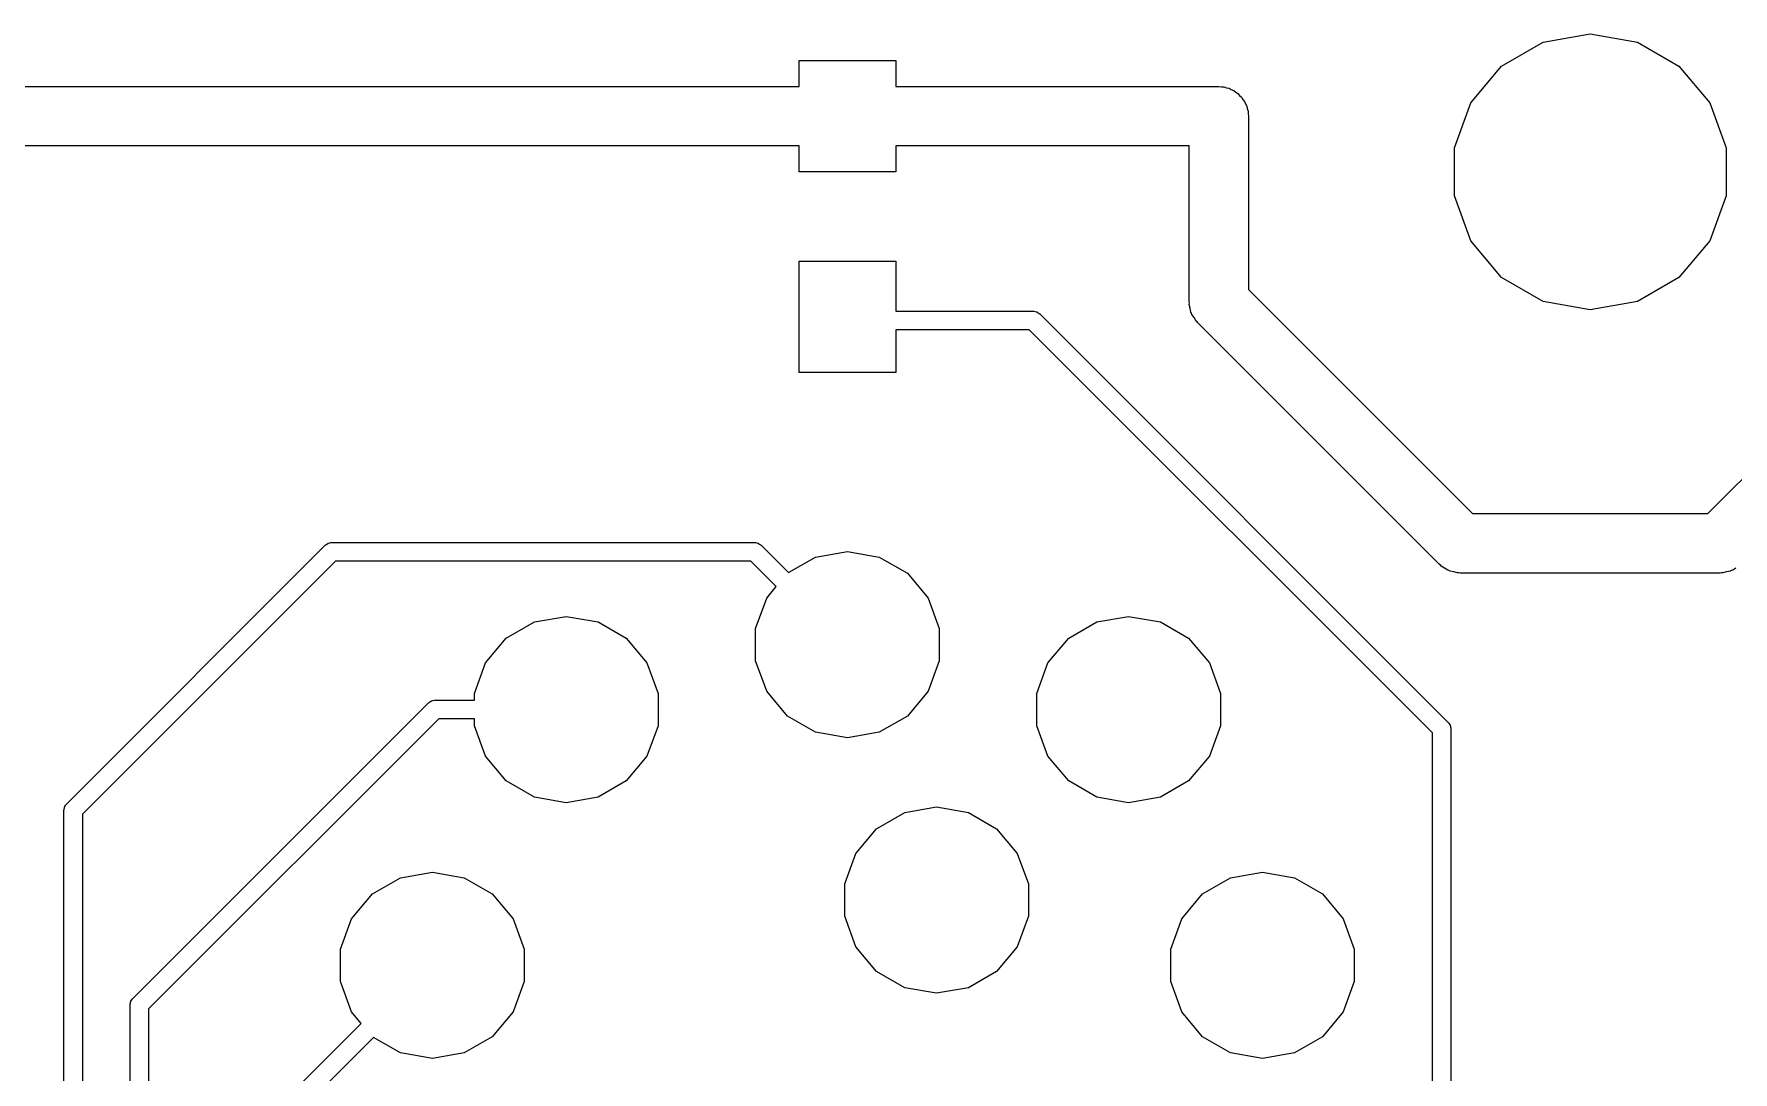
# Model space of a CAD drawing. Extents: x 74 to 228, y -104 to -43.
# Drawn here: x 179.05 to 201.92, y -57.12 to -43.14 of the extents above; entities that cross this region are included whole.
import ezdxf

# ---------------------------------------------------------------- set-up
doc = ezdxf.new("R2010")
doc.units = 0
doc.header["$MEASUREMENT"] = 0
doc.layers.add('BLACK', color=7, linetype='CONTINUOUS')

msp = doc.modelspace()

# ---------------------------------------------------------------- linework, layer by layer
at = {"layer": 'Black'}
for p, q in [((199.365, -43.2549), (200, -43.1429)), ((200, -43.1429), (200.635, -43.2549)), ((198.806, -43.5774), (199.365, -43.2549)), ((200.635, -43.2549), (201.194, -43.5774)), ((189.35, -43.85), (189.35, -43.5)), ((189.35, -43.5), (190.65, -43.5)), ((190.65, -43.5), (190.65, -43.85)), ((198.392, -44.0715), (198.806, -43.5774)), ((201.194, -43.5774), (201.608, -44.0715)), ((168.65, -43.85), (189.35, -43.85)), ((190.65, -43.85), (191, -43.85)), ((191, -43.85), (195, -43.85)), ((195, -43.85), (195.034, -43.8561)), ((195.034, -43.8561), (195.069, -43.8561)), ((195.069, -43.8561), (195.102, -43.868)), ((195.102, -43.868), (195.137, -43.8741)), ((195.137, -43.8741), (195.167, -43.8916)), ((195.167, -43.8916), (195.2, -43.9036)), ((195.2, -43.9036), (195.227, -43.9261)), ((195.227, -43.9261), (195.257, -43.9436)), ((195.257, -43.9436), (195.28, -43.9704)), ((195.28, -43.9704), (195.306, -43.9929)), ((195.306, -43.9929), (195.324, -44.0232)), ((195.324, -44.0232), (195.346, -44.05)), ((195.346, -44.05), (195.358, -44.0829)), ((195.358, -44.0829), (195.376, -44.1132)), ((195.376, -44.1132), (195.382, -44.1477)), ((198.171, -44.6775), (198.392, -44.0715)), ((201.608, -44.0715), (201.829, -44.6775)), ((195.382, -44.1477), (195.394, -44.1805)), ((195.394, -44.1805), (195.394, -44.2155)), ((195.394, -44.2155), (195.4, -44.25)), ((195.4, -44.25), (195.4, -46.5843)), ((189.35, -44.65), (168.65, -44.65)), ((189.35, -45), (189.35, -44.65)), ((191, -44.65), (190.65, -44.65)), ((190.65, -44.65), (190.65, -45)), ((194.6, -44.65), (191, -44.65)), ((194.6, -46.75), (194.6, -44.65)), ((198.171, -45.3225), (198.171, -44.6775)), ((201.829, -44.6775), (201.829, -45.3225)), ((190.65, -45), (189.35, -45)), ((198.392, -45.9285), (198.171, -45.3225)), ((201.829, -45.3225), (201.608, -45.9285)), ((198.806, -46.4226), (198.392, -45.9285)), ((201.608, -45.9285), (201.194, -46.4226)), ((189.35, -47.7), (189.35, -46.2)), ((189.35, -46.2), (190.65, -46.2)), ((190.65, -46.2), (190.65, -46.875)), ((199.365, -46.7451), (198.806, -46.4226)), ((201.194, -46.4226), (200.635, -46.7451)), ((195.4, -46.5843), (198.416, -49.6)), ((201.584, -49.6), (204.6, -46.5843)), ((190.65, -46.875), (192.5, -46.875)), ((192.5, -46.875), (192.505, -46.876)), ((192.505, -46.876), (192.511, -46.8755)), ((192.511, -46.8755), (192.527, -46.8797)), ((192.527, -46.8797), (192.543, -46.8825)), ((192.543, -46.8825), (192.548, -46.8853)), ((192.548, -46.8853), (192.553, -46.8867)), ((192.553, -46.8867), (192.566, -46.8961)), ((194.603, -46.7673), (194.6, -46.75)), ((194.602, -46.7849), (194.603, -46.7673)), ((194.615, -46.8353), (194.602, -46.7849)), ((194.624, -46.8868), (194.615, -46.8353)), ((194.633, -46.902), (194.624, -46.8868)), ((200, -46.8571), (199.365, -46.7451)), ((200.635, -46.7451), (200, -46.8571)), ((192.566, -46.8961), (192.58, -46.9042)), ((192.58, -46.9042), (192.584, -46.9085)), ((192.584, -46.9085), (192.588, -46.9116)), ((192.588, -46.9116), (198.088, -52.4116)), ((194.637, -46.919), (194.633, -46.902)), ((194.667, -46.9619), (194.637, -46.919)), ((194.694, -47.0071), (194.667, -46.9619)), ((194.707, -47.0184), (194.694, -47.0071)), ((194.717, -47.0328), (194.707, -47.0184)), ((197.967, -50.2828), (194.717, -47.0328)), ((192.448, -47.125), (190.65, -47.125)), ((190.65, -47.125), (190.65, -47.7)), ((197.875, -52.5518), (192.448, -47.125)), ((190.65, -47.7), (189.35, -47.7)), ((198.416, -49.6), (201.584, -49.6)), ((179.49, -53.5056), (182.97, -50.0256)), ((182.97, -50.0256), (182.974, -50.0225)), ((182.974, -50.0225), (182.978, -50.0182)), ((182.978, -50.0182), (182.992, -50.0101)), ((182.992, -50.0101), (183.005, -50.0007)), ((183.005, -50.0007), (183.01, -49.9993)), ((183.01, -49.9993), (183.015, -49.9965)), ((183.015, -49.9965), (183.031, -49.9937)), ((183.031, -49.9937), (183.047, -49.9895)), ((183.047, -49.9895), (183.053, -49.99)), ((183.053, -49.99), (183.058, -49.989)), ((183.058, -49.989), (188.75, -49.989)), ((188.75, -49.989), (188.755, -49.99)), ((188.755, -49.99), (188.761, -49.9895)), ((188.761, -49.9895), (188.777, -49.9937)), ((188.777, -49.9937), (188.793, -49.9965)), ((188.793, -49.9965), (188.798, -49.9993)), ((188.798, -49.9993), (188.803, -50.0007)), ((188.803, -50.0007), (188.816, -50.0101)), ((188.816, -50.0101), (188.83, -50.0182)), ((188.83, -50.0182), (188.834, -50.0225)), ((188.834, -50.0225), (188.838, -50.0256)), ((188.838, -50.0256), (189.207, -50.3947)), ((183.11, -50.239), (179.703, -53.6458)), ((188.698, -50.239), (183.11, -50.239)), ((189.042, -50.583), (188.698, -50.239)), ((189.207, -50.3947), (189.571, -50.1849)), ((189.571, -50.1849), (190, -50.1092)), ((190, -50.1092), (190.429, -50.1849)), ((190.429, -50.1849), (190.807, -50.4028)), ((197.982, -50.2929), (197.967, -50.2828)), ((197.993, -50.3064), (197.982, -50.2929)), ((198.038, -50.3325), (197.993, -50.3064)), ((190.807, -50.4028), (191.087, -50.7366)), ((198.081, -50.3625), (198.038, -50.3325)), ((198.098, -50.3671), (198.081, -50.3625)), ((198.113, -50.3759), (198.098, -50.3671)), ((198.165, -50.385), (198.113, -50.3759)), ((198.215, -50.3985), (198.165, -50.385)), ((198.233, -50.3969), (198.215, -50.3985)), ((198.25, -50.4), (198.233, -50.3969)), ((201.75, -50.4), (198.25, -50.4)), ((201.767, -50.3969), (201.75, -50.4)), ((201.785, -50.3985), (201.767, -50.3969)), ((201.835, -50.385), (201.785, -50.3985)), ((201.887, -50.3759), (201.835, -50.385)), ((201.902, -50.3671), (201.887, -50.3759)), ((201.919, -50.3625), (201.902, -50.3671)), ((201.962, -50.3325), (201.919, -50.3625)), ((188.764, -51.1461), (188.913, -50.7366)), ((188.913, -50.7366), (189.042, -50.583)), ((191.087, -50.7366), (191.236, -51.1461)), ((185.785, -51.0589), (186.214, -50.9832)), ((186.214, -50.9832), (186.643, -51.0589)), ((193.357, -51.0589), (193.786, -50.9832)), ((193.786, -50.9832), (194.215, -51.0589)), ((185.407, -51.2768), (185.785, -51.0589)), ((186.643, -51.0589), (187.021, -51.2768)), ((188.764, -51.5819), (188.764, -51.1461)), ((191.236, -51.1461), (191.236, -51.5819)), ((192.979, -51.2768), (193.357, -51.0589)), ((194.215, -51.0589), (194.593, -51.2768)), ((185.127, -51.6106), (185.407, -51.2768)), ((187.021, -51.2768), (187.301, -51.6106)), ((192.699, -51.6106), (192.979, -51.2768)), ((194.593, -51.2768), (194.873, -51.6106)), ((184.978, -52.0201), (185.127, -51.6106)), ((187.301, -51.6106), (187.45, -52.0201)), ((188.913, -51.9914), (188.764, -51.5819)), ((191.236, -51.5819), (191.087, -51.9914)), ((192.55, -52.0201), (192.699, -51.6106)), ((194.873, -51.6106), (195.022, -52.0201)), ((180.379, -56.1288), (184.358, -52.1496)), ((184.358, -52.1496), (184.362, -52.1465)), ((184.362, -52.1465), (184.366, -52.1422)), ((184.366, -52.1422), (184.38, -52.1341)), ((184.38, -52.1341), (184.393, -52.1247)), ((184.393, -52.1247), (184.399, -52.1233)), ((184.399, -52.1233), (184.403, -52.1205)), ((184.403, -52.1205), (184.42, -52.1177)), ((184.42, -52.1177), (184.435, -52.1135)), ((184.435, -52.1135), (184.441, -52.114)), ((184.441, -52.114), (184.446, -52.113)), ((184.446, -52.113), (184.978, -52.113)), ((184.978, -52.113), (184.978, -52.0201)), ((187.45, -52.0201), (187.45, -52.4559)), ((189.193, -52.3252), (188.913, -51.9914)), ((191.087, -51.9914), (190.807, -52.3252)), ((192.55, -52.4559), (192.55, -52.0201)), ((195.022, -52.0201), (195.022, -52.4559)), ((184.498, -52.363), (180.592, -56.269)), ((184.978, -52.363), (184.498, -52.363)), ((184.978, -52.4559), (184.978, -52.363)), ((189.571, -52.5431), (189.193, -52.3252)), ((190.807, -52.3252), (190.429, -52.5431)), ((185.127, -52.8654), (184.978, -52.4559)), ((187.45, -52.4559), (187.301, -52.8654)), ((190, -52.6188), (189.571, -52.5431)), ((190.429, -52.5431), (190, -52.6188)), ((192.699, -52.8654), (192.55, -52.4559)), ((195.022, -52.4559), (194.873, -52.8654)), ((197.875, -67.4802), (197.875, -52.5518)), ((198.088, -52.4116), (198.092, -52.4161)), ((198.092, -52.4161), (198.096, -52.4197)), ((198.096, -52.4197), (198.104, -52.4338)), ((198.104, -52.4338), (198.113, -52.4472)), ((198.113, -52.4472), (198.115, -52.4525)), ((198.115, -52.4525), (198.117, -52.4572)), ((198.117, -52.4572), (198.12, -52.4733)), ((198.12, -52.4733), (198.125, -52.4891)), ((198.125, -52.4891), (198.124, -52.4946)), ((198.124, -52.4946), (198.125, -52.5)), ((198.125, -52.5), (198.125, -67.4883)), ((185.407, -53.1992), (185.127, -52.8654)), ((187.301, -52.8654), (187.021, -53.1992)), ((192.979, -53.1992), (192.699, -52.8654)), ((194.873, -52.8654), (194.593, -53.1992)), ((185.785, -53.4171), (185.407, -53.1992)), ((187.021, -53.1992), (186.643, -53.4171)), ((193.357, -53.4171), (192.979, -53.1992)), ((194.593, -53.1992), (194.215, -53.4171)), ((179.474, -53.5278), (179.482, -53.5137)), ((179.482, -53.5137), (179.486, -53.5101)), ((179.486, -53.5101), (179.49, -53.5056)), ((186.214, -53.4928), (185.785, -53.4171)), ((186.643, -53.4171), (186.214, -53.4928)), ((193.786, -53.4928), (193.357, -53.4171)), ((194.215, -53.4171), (193.786, -53.4928)), ((179.453, -53.5831), (179.458, -53.5673)), ((179.454, -53.5886), (179.453, -53.5831)), ((179.453, -53.594), (179.454, -53.5886)), ((179.453, -81.6447), (179.453, -53.594)), ((179.458, -53.5673), (179.461, -53.5512)), ((179.461, -53.5512), (179.463, -53.5465)), ((179.463, -53.5465), (179.465, -53.5412)), ((179.465, -53.5412), (179.474, -53.5278)), ((179.703, -53.6458), (179.703, -81.6447)), ((190.393, -53.8418), (190.771, -53.6239)), ((190.771, -53.6239), (191.2, -53.5482)), ((191.2, -53.5482), (191.629, -53.6239)), ((191.629, -53.6239), (192.007, -53.8418)), ((190.113, -54.1756), (190.393, -53.8418)), ((192.007, -53.8418), (192.287, -54.1756)), ((189.964, -54.5851), (190.113, -54.1756)), ((192.287, -54.1756), (192.436, -54.5851)), ((183.983, -54.5029), (184.412, -54.4272)), ((184.412, -54.4272), (184.841, -54.5029)), ((195.159, -54.5029), (195.588, -54.4272)), ((195.588, -54.4272), (196.017, -54.5029)), ((183.605, -54.7208), (183.983, -54.5029)), ((184.841, -54.5029), (185.219, -54.7208)), ((189.964, -55.0209), (189.964, -54.5851)), ((192.436, -54.5851), (192.436, -55.0209)), ((194.781, -54.7208), (195.159, -54.5029)), ((196.017, -54.5029), (196.395, -54.7208)), ((183.325, -55.0546), (183.605, -54.7208)), ((185.219, -54.7208), (185.499, -55.0546)), ((194.501, -55.0546), (194.781, -54.7208)), ((196.395, -54.7208), (196.675, -55.0546)), ((183.176, -55.4641), (183.325, -55.0546)), ((185.499, -55.0546), (185.648, -55.4641)), ((190.113, -55.4304), (189.964, -55.0209)), ((192.436, -55.0209), (192.287, -55.4304)), ((194.352, -55.4641), (194.501, -55.0546)), ((196.675, -55.0546), (196.824, -55.4641)), ((183.176, -55.8999), (183.176, -55.4641)), ((185.648, -55.4641), (185.648, -55.8999)), ((190.393, -55.7642), (190.113, -55.4304)), ((192.287, -55.4304), (192.007, -55.7642)), ((194.352, -55.8999), (194.352, -55.4641)), ((196.824, -55.4641), (196.824, -55.8999)), ((190.771, -55.9821), (190.393, -55.7642)), ((192.007, -55.7642), (191.629, -55.9821)), ((183.325, -56.3094), (183.176, -55.8999)), ((185.648, -55.8999), (185.499, -56.3094)), ((191.2, -56.0578), (190.771, -55.9821)), ((191.629, -55.9821), (191.2, -56.0578)), ((194.501, -56.3094), (194.352, -55.8999)), ((196.824, -55.8999), (196.675, -56.3094)), ((180.342, -56.2063), (180.347, -56.1906)), ((180.343, -56.2118), (180.342, -56.2063)), ((180.342, -56.2172), (180.343, -56.2118)), ((180.342, -73.406), (180.342, -56.2172)), ((180.347, -56.1906), (180.35, -56.1745)), ((180.35, -56.1745), (180.352, -56.1697)), ((180.352, -56.1697), (180.354, -56.1644)), ((180.354, -56.1644), (180.363, -56.151)), ((180.363, -56.151), (180.371, -56.1369)), ((180.371, -56.1369), (180.375, -56.1334)), ((180.375, -56.1334), (180.379, -56.1288)), ((180.592, -56.269), (180.592, -73.3542)), ((181.268, -58.6496), (183.454, -56.463)), ((183.454, -56.463), (183.325, -56.3094)), ((185.499, -56.3094), (185.219, -56.6432)), ((194.781, -56.6432), (194.501, -56.3094)), ((196.675, -56.3094), (196.395, -56.6432)), ((183.619, -56.6513), (181.481, -58.7898)), ((183.983, -56.8611), (183.619, -56.6513)), ((185.219, -56.6432), (184.841, -56.8611)), ((195.159, -56.8611), (194.781, -56.6432)), ((196.395, -56.6432), (196.017, -56.8611)), ((184.412, -56.9368), (183.983, -56.8611)), ((184.841, -56.8611), (184.412, -56.9368)), ((195.588, -56.9368), (195.159, -56.8611)), ((196.017, -56.8611), (195.588, -56.9368))]:
    msp.add_line(p, q, dxfattribs=at)

doc.saveas('drawing.dxf')
